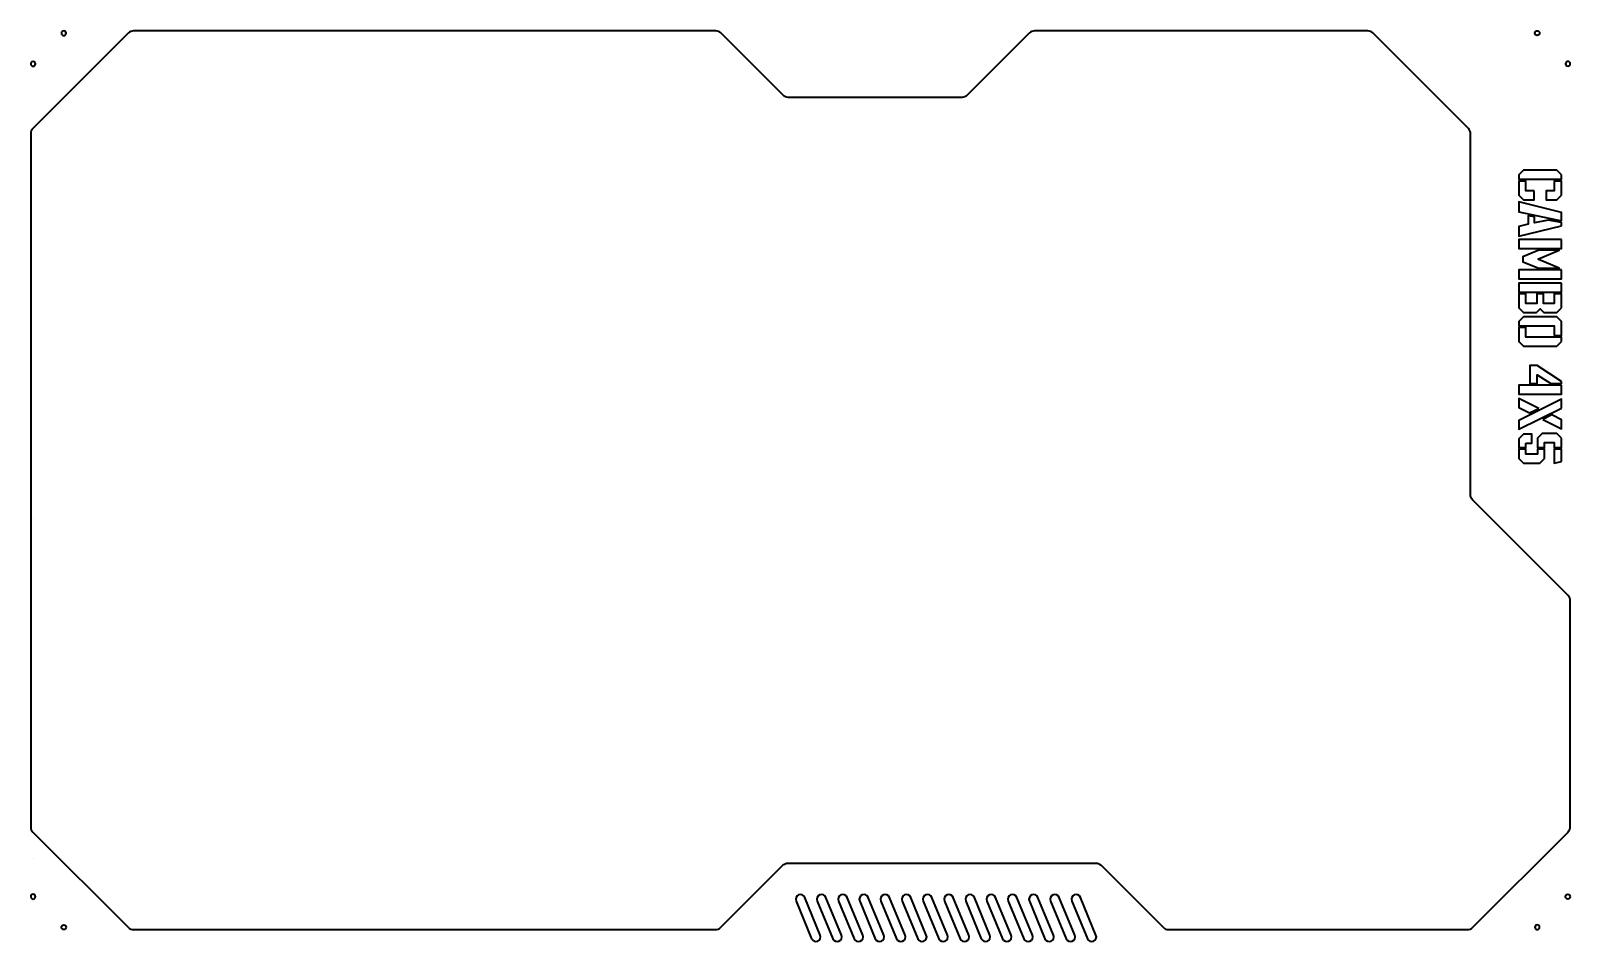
# Model space of a CAD drawing. Header units: millimetres. Extents: x -1141 to 1109, y -1495 to -734.
# Drawn here: x -695 to -41, y -1140 to -754 of the extents above; entities that cross this region are included whole.
import ezdxf

# ---------------------------------------------------------------- set-up
doc = ezdxf.new("R2010")
doc.units = ezdxf.units.MM
doc.header["$MEASUREMENT"] = 0
doc.layers.add('Layer 1', color=7, linetype='Continuous', lineweight=0)

msp = doc.modelspace()

# ---------------------------------------------------------------- linework, layer by layer
at = {"layer": 'Layer 1', "color": 18, "lineweight": 35, "true_color": 0x010101}
for p, q in [((-693.78, -960.31), (-693.78, -960.31)), ((-693.78, -1104.89), (-693.78, -1104.89))]:
    msp.add_line(p, q, dxfattribs=at)
for centre in [(-55.49, -754.63), (-42.5, -1120.94), (-680.78, -1133.94)]:
    msp.add_circle(centre, 1, dxfattribs=at)
for points, knots in [([(-693.9, -795.09), (-693.9, -795.09), (-653.35, -754.54), (-653.35, -754.54), (-652.79, -753.97), (-652.02, -753.66), (-651.23, -753.66), (-651.23, -753.66), (-404.09, -753.66), (-404.09, -753.66), (-403.3, -753.66), (-402.53, -753.97), (-401.97, -754.54), (-401.97, -754.54), (-375.52, -780.99), (-375.52, -780.99), (-374.96, -781.55), (-374.2, -781.86), (-373.4, -781.86), (-373.4, -781.86), (-299.5, -781.86), (-299.5, -781.86), (-298.71, -781.86), (-297.94, -781.55), (-297.38, -780.99), (-297.38, -780.99), (-270.93, -754.54), (-270.93, -754.54), (-270.37, -753.97), (-269.61, -753.66), (-268.81, -753.66), (-268.81, -753.66), (-127.33, -753.66), (-127.33, -753.66), (-126.54, -753.66), (-125.77, -753.97), (-125.21, -754.54), (-125.21, -754.54), (-84.69, -795.06), (-84.69, -795.06), (-84.12, -795.62), (-83.81, -796.39), (-83.81, -797.18), (-83.81, -797.18), (-83.81, -950.45), (-83.81, -950.45), (-83.81, -951.25), (-83.49, -952.01), (-82.93, -952.57), (-82.93, -952.57), (-42.38, -993.13), (-42.38, -993.13), (-41.81, -993.69), (-41.5, -994.45), (-41.5, -995.25), (-41.5, -995.25), (-41.5, -1091.39), (-41.5, -1091.39), (-41.5, -1092.18), (-41.81, -1092.95), (-42.38, -1093.51), (-42.38, -1093.51), (-82.93, -1134.06), (-82.93, -1134.06), (-83.49, -1134.62), (-84.25, -1134.94), (-85.05, -1134.94), (-85.05, -1134.94), (-212.03, -1134.94), (-212.03, -1134.94), (-212.83, -1134.94), (-213.59, -1134.62), (-214.15, -1134.06), (-214.15, -1134.06), (-240.6, -1107.61), (-240.6, -1107.61), (-241.17, -1107.05), (-241.93, -1106.73), (-242.73, -1106.73), (-242.73, -1106.73), (-317.87, -1106.73), (-317.87, -1106.73), (-317.87, -1106.73), (-373.51, -1106.73), (-373.51, -1106.73), (-374.31, -1106.73), (-375.07, -1107.05), (-375.63, -1107.61), (-375.63, -1107.61), (-402.08, -1134.06), (-402.08, -1134.06), (-402.65, -1134.62), (-403.41, -1134.94), (-404.2, -1134.94), (-404.2, -1134.94), (-651.23, -1134.94), (-651.23, -1134.94), (-652.02, -1134.94), (-652.79, -1134.62), (-653.35, -1134.06), (-653.35, -1134.06), (-693.9, -1093.51), (-693.9, -1093.51), (-694.46, -1092.95), (-694.78, -1092.18), (-694.78, -1091.39), (-694.78, -1091.39), (-694.78, -797.21), (-694.78, -797.21), (-694.78, -796.41), (-694.46, -795.65), (-693.9, -795.09)], [0, 0, 0, 0, 1, 1, 1, 2, 2, 2, 3, 3, 3, 4, 4, 4, 5, 5, 5, 6, 6, 6, 7, 7, 7, 8, 8, 8, 9, 9, 9, 10, 10, 10, 11, 11, 11, 12, 12, 12, 13, 13, 13, 14, 14, 14, 15, 15, 15, 16, 16, 16, 17, 17, 17, 18, 18, 18, 19, 19, 19, 20, 20, 20, 21, 21, 21, 22, 22, 22, 23, 23, 23, 24, 24, 24, 25, 25, 25, 26, 26, 26, 27, 27, 27, 28, 28, 28, 29, 29, 29, 30, 30, 30, 31, 31, 31, 32, 32, 32, 33, 33, 33, 34, 34, 34, 35, 35, 35, 36, 36, 36, 37, 37, 37, 37]), ([(-681.78, -754.66), (-681.78, -754.11), (-681.33, -753.66), (-680.78, -753.66), (-680.23, -753.66), (-679.78, -754.11), (-679.78, -754.66), (-679.78, -755.21), (-680.23, -755.66), (-680.78, -755.66), (-681.33, -755.66), (-681.78, -755.21), (-681.78, -754.66)], [0, 0, 0, 0, 1, 1, 1, 2, 2, 2, 3, 3, 3, 4, 4, 4, 4]), ([(-694.78, -767.66), (-694.78, -767.11), (-694.33, -766.66), (-693.78, -766.66), (-693.23, -766.66), (-692.78, -767.11), (-692.78, -767.66), (-692.78, -768.21), (-693.23, -768.66), (-693.78, -768.66), (-694.33, -768.66), (-694.78, -768.21), (-694.78, -767.66)], [0, 0, 0, 0, 1, 1, 1, 2, 2, 2, 3, 3, 3, 4, 4, 4, 4]), ([(-42.49, -766.63), (-41.93, -766.63), (-41.49, -767.08), (-41.49, -767.63), (-41.49, -768.18), (-41.93, -768.63), (-42.49, -768.63), (-43.04, -768.63), (-43.49, -768.18), (-43.49, -767.63), (-43.49, -767.08), (-43.04, -766.63), (-42.49, -766.63)], [0, 0, 0, 0, 1, 1, 1, 2, 2, 2, 3, 3, 3, 4, 4, 4, 4]), ([(-45.19, -814.77), (-45.19, -814.77), (-45.19, -816.6), (-45.19, -816.6), (-45.19, -816.6), (-63.3, -816.6), (-63.3, -816.6), (-63.3, -816.6), (-63.3, -814.77), (-63.3, -814.77), (-63.3, -814.77), (-61.3, -812.79), (-61.3, -812.79), (-61.3, -812.79), (-47.17, -812.79), (-47.17, -812.79), (-47.17, -812.79), (-45.19, -814.77), (-45.19, -814.77)], [0, 0, 0, 0, 1, 1, 1, 2, 2, 2, 3, 3, 3, 4, 4, 4, 5, 5, 5, 6, 6, 6, 6]), ([(-56.75, -821.5), (-56.75, -821.5), (-56.75, -825.31), (-56.75, -825.31), (-56.75, -825.31), (-61.3, -825.31), (-61.3, -825.31), (-61.3, -825.31), (-63.3, -823.3), (-63.3, -823.3), (-63.3, -823.3), (-63.3, -817.36), (-63.3, -817.36), (-63.3, -817.36), (-60.26, -817.36), (-60.26, -817.36), (-60.26, -817.36), (-60.26, -821.5), (-60.26, -821.5), (-60.26, -821.5), (-56.75, -821.5), (-56.75, -821.5)], [0, 0, 0, 0, 1, 1, 1, 2, 2, 2, 3, 3, 3, 4, 4, 4, 5, 5, 5, 6, 6, 6, 7, 7, 7, 7]), ([(-45.19, -823.3), (-45.19, -823.3), (-47.17, -825.31), (-47.17, -825.31), (-47.17, -825.31), (-51.72, -825.31), (-51.72, -825.31), (-51.72, -825.31), (-51.72, -821.5), (-51.72, -821.5), (-51.72, -821.5), (-48.24, -821.5), (-48.24, -821.5), (-48.24, -821.5), (-48.24, -817.36), (-48.24, -817.36), (-48.24, -817.36), (-45.19, -817.36), (-45.19, -817.36), (-45.19, -817.36), (-45.19, -823.3), (-45.19, -823.3)], [0, 0, 0, 0, 1, 1, 1, 2, 2, 2, 3, 3, 3, 4, 4, 4, 5, 5, 5, 6, 6, 6, 7, 7, 7, 7]), ([(-45.19, -834.23), (-45.19, -834.23), (-63.3, -830.39), (-63.3, -830.39), (-63.3, -830.39), (-63.3, -826.2), (-63.3, -826.2), (-63.3, -826.2), (-45.19, -830.67), (-45.19, -830.67), (-45.19, -830.67), (-45.19, -834.23), (-45.19, -834.23)], [0, 0, 0, 0, 1, 1, 1, 2, 2, 2, 3, 3, 3, 4, 4, 4, 4]), ([(-45.19, -836.33), (-45.19, -836.33), (-63.3, -840.78), (-63.3, -840.78), (-63.3, -840.78), (-63.3, -836.59), (-63.3, -836.59), (-63.3, -836.59), (-59.27, -835.72), (-59.27, -835.72), (-59.27, -835.72), (-59.27, -832.07), (-59.27, -832.07), (-59.27, -832.07), (-56.6, -832.6), (-56.6, -832.6), (-56.6, -832.6), (-56.6, -835.14), (-56.6, -835.14), (-56.6, -835.14), (-50.78, -833.9), (-50.78, -833.9), (-50.78, -833.9), (-45.19, -834.99), (-45.19, -834.99), (-45.19, -834.99), (-45.19, -836.33), (-45.19, -836.33)], [0, 0, 0, 0, 1, 1, 1, 2, 2, 2, 3, 3, 3, 4, 4, 4, 5, 5, 5, 6, 6, 6, 7, 7, 7, 8, 8, 8, 9, 9, 9, 9]), ([(-45.19, -842.18), (-45.19, -842.18), (-45.19, -845.99), (-45.19, -845.99), (-45.19, -845.99), (-63.3, -845.99), (-63.3, -845.99), (-63.3, -845.99), (-63.3, -842.18), (-63.3, -842.18), (-63.3, -842.18), (-45.19, -842.18), (-45.19, -842.18)], [0, 0, 0, 0, 1, 1, 1, 2, 2, 2, 3, 3, 3, 4, 4, 4, 4]), ([(-55.18, -850.53), (-55.18, -850.53), (-46.11, -854.29), (-46.11, -854.29), (-46.11, -854.29), (-54.79, -854.29), (-54.79, -854.29), (-54.79, -854.29), (-61.65, -851.57), (-61.65, -851.57), (-61.65, -851.57), (-61.65, -849.47), (-61.65, -849.47), (-61.65, -849.47), (-54.79, -846.75), (-54.79, -846.75), (-54.79, -846.75), (-46.11, -846.75), (-46.11, -846.75), (-46.11, -846.75), (-55.18, -850.53), (-55.18, -850.53)], [0, 0, 0, 0, 1, 1, 1, 2, 2, 2, 3, 3, 3, 4, 4, 4, 5, 5, 5, 6, 6, 6, 7, 7, 7, 7]), ([(-45.19, -855.05), (-45.19, -855.05), (-45.19, -858.86), (-45.19, -858.86), (-45.19, -858.86), (-63.3, -858.86), (-63.3, -858.86), (-63.3, -858.86), (-63.3, -855.05), (-63.3, -855.05), (-63.3, -855.05), (-45.19, -855.05), (-45.19, -855.05)], [0, 0, 0, 0, 1, 1, 1, 2, 2, 2, 3, 3, 3, 4, 4, 4, 4]), ([(-45.19, -860.64), (-45.19, -860.64), (-45.19, -864.45), (-45.19, -864.45), (-45.19, -864.45), (-63.3, -864.45), (-63.3, -864.45), (-63.3, -864.45), (-63.3, -860.64), (-63.3, -860.64), (-63.3, -860.64), (-45.19, -860.64), (-45.19, -860.64)], [0, 0, 0, 0, 1, 1, 1, 2, 2, 2, 3, 3, 3, 4, 4, 4, 4]), ([(-45.19, -871.18), (-45.19, -871.18), (-47.17, -873.16), (-47.17, -873.16), (-47.17, -873.16), (-52.61, -873.16), (-52.61, -873.16), (-52.61, -873.16), (-54.24, -871.56), (-54.24, -871.56), (-54.24, -871.56), (-55.86, -873.16), (-55.86, -873.16), (-55.86, -873.16), (-61.3, -873.16), (-61.3, -873.16), (-61.3, -873.16), (-63.3, -871.18), (-63.3, -871.18), (-63.3, -871.18), (-63.3, -865.21), (-63.3, -865.21), (-63.3, -865.21), (-60.26, -865.21), (-60.26, -865.21), (-60.26, -865.21), (-60.26, -869.35), (-60.26, -869.35), (-60.26, -869.35), (-55.71, -869.35), (-55.71, -869.35), (-55.71, -869.35), (-55.71, -865.21), (-55.71, -865.21), (-55.71, -865.21), (-52.79, -865.21), (-52.79, -865.21), (-52.79, -865.21), (-52.79, -869.35), (-52.79, -869.35), (-52.79, -869.35), (-48.24, -869.35), (-48.24, -869.35), (-48.24, -869.35), (-48.24, -865.21), (-48.24, -865.21), (-48.24, -865.21), (-45.19, -865.21), (-45.19, -865.21), (-45.19, -865.21), (-45.19, -871.18), (-45.19, -871.18)], [0, 0, 0, 0, 1, 1, 1, 2, 2, 2, 3, 3, 3, 4, 4, 4, 5, 5, 5, 6, 6, 6, 7, 7, 7, 8, 8, 8, 9, 9, 9, 10, 10, 10, 11, 11, 11, 12, 12, 12, 13, 13, 13, 14, 14, 14, 15, 15, 15, 16, 16, 16, 17, 17, 17, 17]), ([(-48.24, -882.89), (-48.24, -882.89), (-48.24, -878.75), (-48.24, -878.75), (-48.24, -878.75), (-63.3, -878.75), (-63.3, -878.75), (-63.3, -878.75), (-63.3, -876.92), (-63.3, -876.92), (-63.3, -876.92), (-61.3, -874.94), (-61.3, -874.94), (-61.3, -874.94), (-47.17, -874.94), (-47.17, -874.94), (-47.17, -874.94), (-45.19, -876.92), (-45.19, -876.92), (-45.19, -876.92), (-45.19, -882.89), (-45.19, -882.89), (-45.19, -882.89), (-48.24, -882.89), (-48.24, -882.89)], [0, 0, 0, 0, 1, 1, 1, 2, 2, 2, 3, 3, 3, 4, 4, 4, 5, 5, 5, 6, 6, 6, 7, 7, 7, 8, 8, 8, 8]), ([(-45.19, -885.46), (-45.19, -885.46), (-47.17, -887.46), (-47.17, -887.46), (-47.17, -887.46), (-61.3, -887.46), (-61.3, -887.46), (-61.3, -887.46), (-63.3, -885.46), (-63.3, -885.46), (-63.3, -885.46), (-63.3, -879.51), (-63.3, -879.51), (-63.3, -879.51), (-60.26, -879.51), (-60.26, -879.51), (-60.26, -879.51), (-60.26, -883.65), (-60.26, -883.65), (-60.26, -883.65), (-45.19, -883.65), (-45.19, -883.65), (-45.19, -883.65), (-45.19, -885.46), (-45.19, -885.46)], [0, 0, 0, 0, 1, 1, 1, 2, 2, 2, 3, 3, 3, 4, 4, 4, 5, 5, 5, 6, 6, 6, 7, 7, 7, 8, 8, 8, 8]), ([(-45.19, -902.37), (-45.19, -902.37), (-45.19, -903.26), (-45.19, -903.26), (-45.19, -903.26), (-49.72, -903.26), (-49.72, -903.26), (-49.72, -903.26), (-55.53, -899.53), (-55.53, -899.53), (-55.53, -899.53), (-55.53, -903.26), (-55.53, -903.26), (-55.53, -903.26), (-58.58, -903.26), (-58.58, -903.26), (-58.58, -903.26), (-58.58, -895.59), (-58.58, -895.59), (-58.58, -895.59), (-55.53, -895.59), (-55.53, -895.59), (-55.53, -895.59), (-45.19, -902.37), (-45.19, -902.37)], [0, 0, 0, 0, 1, 1, 1, 2, 2, 2, 3, 3, 3, 4, 4, 4, 5, 5, 5, 6, 6, 6, 7, 7, 7, 8, 8, 8, 8]), ([(-45.19, -904.02), (-45.19, -904.02), (-45.19, -907.83), (-45.19, -907.83), (-45.19, -907.83), (-63.3, -907.83), (-63.3, -907.83), (-63.3, -907.83), (-63.3, -904.02), (-63.3, -904.02), (-63.3, -904.02), (-45.19, -904.02), (-45.19, -904.02)], [0, 0, 0, 0, 1, 1, 1, 2, 2, 2, 3, 3, 3, 4, 4, 4, 4]), ([(-54.85, -913.83), (-54.85, -913.83), (-58.71, -915.73), (-58.71, -915.73), (-58.71, -915.73), (-63.3, -913.42), (-63.3, -913.42), (-63.3, -913.42), (-63.3, -909.61), (-63.3, -909.61), (-63.3, -909.61), (-54.85, -913.83), (-54.85, -913.83)], [0, 0, 0, 0, 1, 1, 1, 2, 2, 2, 3, 3, 3, 4, 4, 4, 4]), ([(-45.19, -913.68), (-45.19, -913.68), (-63.3, -922.69), (-63.3, -922.69), (-63.3, -922.69), (-63.3, -918.88), (-63.3, -918.88), (-63.3, -918.88), (-45.19, -909.87), (-45.19, -909.87), (-45.19, -909.87), (-45.19, -913.68), (-45.19, -913.68)], [0, 0, 0, 0, 1, 1, 1, 2, 2, 2, 3, 3, 3, 4, 4, 4, 4]), ([(-53.12, -918.48), (-53.12, -918.48), (-49.28, -916.57), (-49.28, -916.57), (-49.28, -916.57), (-45.19, -918.63), (-45.19, -918.63), (-45.19, -918.63), (-45.19, -922.44), (-45.19, -922.44), (-45.19, -922.44), (-53.12, -918.48), (-53.12, -918.48)], [0, 0, 0, 0, 1, 1, 1, 2, 2, 2, 3, 3, 3, 4, 4, 4, 4]), ([(-60.26, -928.56), (-60.26, -928.56), (-60.26, -930.36), (-60.26, -930.36), (-60.26, -930.36), (-63.3, -930.36), (-63.3, -930.36), (-63.3, -930.36), (-63.3, -926.73), (-63.3, -926.73), (-63.3, -926.73), (-61.3, -924.72), (-61.3, -924.72), (-61.3, -924.72), (-57.77, -924.72), (-57.77, -924.72), (-57.77, -924.72), (-57.77, -928.56), (-57.77, -928.56), (-57.77, -928.56), (-60.26, -928.56), (-60.26, -928.56)], [0, 0, 0, 0, 1, 1, 1, 2, 2, 2, 3, 3, 3, 4, 4, 4, 5, 5, 5, 6, 6, 6, 7, 7, 7, 7]), ([(-45.19, -926.48), (-45.19, -926.48), (-45.19, -930.36), (-45.19, -930.36), (-45.19, -930.36), (-48.24, -930.36), (-48.24, -930.36), (-48.24, -930.36), (-48.24, -928.31), (-48.24, -928.31), (-48.24, -928.31), (-52.33, -928.31), (-52.33, -928.31), (-52.33, -928.31), (-52.33, -930.36), (-52.33, -930.36), (-52.33, -930.36), (-55.38, -930.36), (-55.38, -930.36), (-55.38, -930.36), (-55.38, -926.48), (-55.38, -926.48), (-55.38, -926.48), (-53.37, -924.47), (-53.37, -924.47), (-53.37, -924.47), (-47.17, -924.47), (-47.17, -924.47), (-47.17, -924.47), (-45.19, -926.48), (-45.19, -926.48)], [0, 0, 0, 0, 1, 1, 1, 2, 2, 2, 3, 3, 3, 4, 4, 4, 5, 5, 5, 6, 6, 6, 7, 7, 7, 8, 8, 8, 9, 9, 9, 10, 10, 10, 10]), ([(-52.33, -935.01), (-52.33, -935.01), (-54.34, -937.02), (-54.34, -937.02), (-54.34, -937.02), (-61.3, -937.02), (-61.3, -937.02), (-61.3, -937.02), (-63.3, -935.01), (-63.3, -935.01), (-63.3, -935.01), (-63.3, -931.13), (-63.3, -931.13), (-63.3, -931.13), (-60.26, -931.13), (-60.26, -931.13), (-60.26, -931.13), (-60.26, -933.21), (-60.26, -933.21), (-60.26, -933.21), (-55.38, -933.21), (-55.38, -933.21), (-55.38, -933.21), (-55.38, -931.13), (-55.38, -931.13), (-55.38, -931.13), (-52.33, -931.13), (-52.33, -931.13), (-52.33, -931.13), (-52.33, -935.01), (-52.33, -935.01)], [0, 0, 0, 0, 1, 1, 1, 2, 2, 2, 3, 3, 3, 4, 4, 4, 5, 5, 5, 6, 6, 6, 7, 7, 7, 8, 8, 8, 9, 9, 9, 10, 10, 10, 10]), ([(-45.19, -936.31), (-45.19, -936.31), (-48.24, -937.02), (-48.24, -937.02), (-48.24, -937.02), (-48.24, -931.13), (-48.24, -931.13), (-48.24, -931.13), (-45.19, -931.13), (-45.19, -931.13), (-45.19, -931.13), (-45.19, -936.31), (-45.19, -936.31)], [0, 0, 0, 0, 1, 1, 1, 2, 2, 2, 3, 3, 3, 4, 4, 4, 4]), ([(-693.78, -1121.94), (-694.33, -1121.94), (-694.78, -1121.49), (-694.78, -1120.94), (-694.78, -1120.39), (-694.33, -1119.94), (-693.78, -1119.94), (-693.23, -1119.94), (-692.78, -1120.39), (-692.78, -1120.94), (-692.78, -1121.49), (-693.23, -1121.94), (-693.78, -1121.94)], [0, 0, 0, 0, 1, 1, 1, 2, 2, 2, 3, 3, 3, 4, 4, 4, 4]), ([(-360.81, -1139.84), (-360.81, -1139.84), (-360.81, -1139.84), (-360.81, -1139.84), (-361.82, -1140.26), (-362.98, -1139.78), (-363.4, -1138.77), (-363.4, -1138.77), (-370.02, -1122.79), (-370.02, -1122.79), (-370.44, -1121.78), (-369.96, -1120.62), (-368.95, -1120.2), (-368.95, -1120.2), (-368.95, -1120.2), (-368.95, -1120.2), (-367.93, -1119.78), (-366.78, -1120.26), (-366.36, -1121.27), (-366.36, -1121.27), (-359.74, -1137.25), (-359.74, -1137.25), (-359.32, -1138.26), (-359.8, -1139.42), (-360.81, -1139.84)], [0, 0, 0, 0, 1, 1, 1, 2, 2, 2, 3, 3, 3, 4, 4, 4, 5, 5, 5, 6, 6, 6, 7, 7, 7, 8, 8, 8, 8]), ([(-351.81, -1139.84), (-351.81, -1139.84), (-351.81, -1139.84), (-351.81, -1139.84), (-352.82, -1140.26), (-353.98, -1139.78), (-354.4, -1138.77), (-354.4, -1138.77), (-361.02, -1122.79), (-361.02, -1122.79), (-361.44, -1121.78), (-360.96, -1120.62), (-359.95, -1120.2), (-359.95, -1120.2), (-359.95, -1120.2), (-359.95, -1120.2), (-358.93, -1119.78), (-357.78, -1120.26), (-357.36, -1121.27), (-357.36, -1121.27), (-350.74, -1137.25), (-350.74, -1137.25), (-350.32, -1138.26), (-350.8, -1139.42), (-351.81, -1139.84)], [0, 0, 0, 0, 1, 1, 1, 2, 2, 2, 3, 3, 3, 4, 4, 4, 5, 5, 5, 6, 6, 6, 7, 7, 7, 8, 8, 8, 8]), ([(-342.81, -1139.84), (-342.81, -1139.84), (-342.81, -1139.84), (-342.81, -1139.84), (-343.82, -1140.26), (-344.98, -1139.78), (-345.4, -1138.77), (-345.4, -1138.77), (-352.02, -1122.79), (-352.02, -1122.79), (-352.44, -1121.78), (-351.96, -1120.62), (-350.95, -1120.2), (-350.95, -1120.2), (-350.95, -1120.2), (-350.95, -1120.2), (-349.93, -1119.78), (-348.78, -1120.26), (-348.36, -1121.27), (-348.36, -1121.27), (-341.74, -1137.25), (-341.74, -1137.25), (-341.32, -1138.26), (-341.8, -1139.42), (-342.81, -1139.84)], [0, 0, 0, 0, 1, 1, 1, 2, 2, 2, 3, 3, 3, 4, 4, 4, 5, 5, 5, 6, 6, 6, 7, 7, 7, 8, 8, 8, 8]), ([(-333.81, -1139.84), (-333.81, -1139.84), (-333.81, -1139.84), (-333.81, -1139.84), (-334.82, -1140.26), (-335.98, -1139.78), (-336.4, -1138.77), (-336.4, -1138.77), (-343.02, -1122.79), (-343.02, -1122.79), (-343.44, -1121.78), (-342.96, -1120.62), (-341.95, -1120.2), (-341.95, -1120.2), (-341.95, -1120.2), (-341.95, -1120.2), (-340.93, -1119.78), (-339.78, -1120.26), (-339.36, -1121.27), (-339.36, -1121.27), (-332.74, -1137.25), (-332.74, -1137.25), (-332.32, -1138.26), (-332.8, -1139.42), (-333.81, -1139.84)], [0, 0, 0, 0, 1, 1, 1, 2, 2, 2, 3, 3, 3, 4, 4, 4, 5, 5, 5, 6, 6, 6, 7, 7, 7, 8, 8, 8, 8]), ([(-324.81, -1139.84), (-324.81, -1139.84), (-324.81, -1139.84), (-324.81, -1139.84), (-325.82, -1140.26), (-326.98, -1139.78), (-327.4, -1138.77), (-327.4, -1138.77), (-334.02, -1122.79), (-334.02, -1122.79), (-334.44, -1121.78), (-333.96, -1120.62), (-332.95, -1120.2), (-332.95, -1120.2), (-332.95, -1120.2), (-332.95, -1120.2), (-331.93, -1119.78), (-330.78, -1120.26), (-330.36, -1121.27), (-330.36, -1121.27), (-323.74, -1137.25), (-323.74, -1137.25), (-323.32, -1138.26), (-323.8, -1139.42), (-324.81, -1139.84)], [0, 0, 0, 0, 1, 1, 1, 2, 2, 2, 3, 3, 3, 4, 4, 4, 5, 5, 5, 6, 6, 6, 7, 7, 7, 8, 8, 8, 8]), ([(-315.81, -1139.84), (-315.81, -1139.84), (-315.81, -1139.84), (-315.81, -1139.84), (-316.82, -1140.26), (-317.98, -1139.78), (-318.4, -1138.77), (-318.4, -1138.77), (-325.02, -1122.79), (-325.02, -1122.79), (-325.44, -1121.78), (-324.96, -1120.62), (-323.95, -1120.2), (-323.95, -1120.2), (-323.95, -1120.2), (-323.95, -1120.2), (-322.93, -1119.78), (-321.78, -1120.26), (-321.36, -1121.27), (-321.36, -1121.27), (-314.74, -1137.25), (-314.74, -1137.25), (-314.32, -1138.26), (-314.8, -1139.42), (-315.81, -1139.84)], [0, 0, 0, 0, 1, 1, 1, 2, 2, 2, 3, 3, 3, 4, 4, 4, 5, 5, 5, 6, 6, 6, 7, 7, 7, 8, 8, 8, 8]), ([(-306.81, -1139.84), (-306.81, -1139.84), (-306.81, -1139.84), (-306.81, -1139.84), (-307.82, -1140.26), (-308.98, -1139.78), (-309.4, -1138.77), (-309.4, -1138.77), (-316.02, -1122.79), (-316.02, -1122.79), (-316.44, -1121.78), (-315.96, -1120.62), (-314.95, -1120.2), (-314.95, -1120.2), (-314.95, -1120.2), (-314.95, -1120.2), (-313.93, -1119.78), (-312.78, -1120.26), (-312.36, -1121.27), (-312.36, -1121.27), (-305.74, -1137.25), (-305.74, -1137.25), (-305.32, -1138.26), (-305.8, -1139.42), (-306.81, -1139.84)], [0, 0, 0, 0, 1, 1, 1, 2, 2, 2, 3, 3, 3, 4, 4, 4, 5, 5, 5, 6, 6, 6, 7, 7, 7, 8, 8, 8, 8]), ([(-297.81, -1139.84), (-297.81, -1139.84), (-297.81, -1139.84), (-297.81, -1139.84), (-298.82, -1140.26), (-299.98, -1139.78), (-300.4, -1138.77), (-300.4, -1138.77), (-307.02, -1122.79), (-307.02, -1122.79), (-307.44, -1121.78), (-306.96, -1120.62), (-305.95, -1120.2), (-305.95, -1120.2), (-305.95, -1120.2), (-305.95, -1120.2), (-304.93, -1119.78), (-303.78, -1120.26), (-303.36, -1121.27), (-303.36, -1121.27), (-296.74, -1137.25), (-296.74, -1137.25), (-296.32, -1138.26), (-296.8, -1139.42), (-297.81, -1139.84)], [0, 0, 0, 0, 1, 1, 1, 2, 2, 2, 3, 3, 3, 4, 4, 4, 5, 5, 5, 6, 6, 6, 7, 7, 7, 8, 8, 8, 8]), ([(-288.81, -1139.84), (-288.81, -1139.84), (-288.81, -1139.84), (-288.81, -1139.84), (-289.82, -1140.26), (-290.98, -1139.78), (-291.4, -1138.77), (-291.4, -1138.77), (-298.02, -1122.79), (-298.02, -1122.79), (-298.44, -1121.78), (-297.96, -1120.62), (-296.95, -1120.2), (-296.95, -1120.2), (-296.95, -1120.2), (-296.95, -1120.2), (-295.93, -1119.78), (-294.78, -1120.26), (-294.36, -1121.27), (-294.36, -1121.27), (-287.74, -1137.25), (-287.74, -1137.25), (-287.32, -1138.26), (-287.8, -1139.42), (-288.81, -1139.84)], [0, 0, 0, 0, 1, 1, 1, 2, 2, 2, 3, 3, 3, 4, 4, 4, 5, 5, 5, 6, 6, 6, 7, 7, 7, 8, 8, 8, 8]), ([(-279.81, -1139.84), (-279.81, -1139.84), (-279.81, -1139.84), (-279.81, -1139.84), (-280.82, -1140.26), (-281.98, -1139.78), (-282.4, -1138.77), (-282.4, -1138.77), (-289.02, -1122.79), (-289.02, -1122.79), (-289.44, -1121.78), (-288.96, -1120.62), (-287.95, -1120.2), (-287.95, -1120.2), (-287.95, -1120.2), (-287.95, -1120.2), (-286.93, -1119.78), (-285.78, -1120.26), (-285.36, -1121.27), (-285.36, -1121.27), (-278.74, -1137.25), (-278.74, -1137.25), (-278.32, -1138.26), (-278.8, -1139.42), (-279.81, -1139.84)], [0, 0, 0, 0, 1, 1, 1, 2, 2, 2, 3, 3, 3, 4, 4, 4, 5, 5, 5, 6, 6, 6, 7, 7, 7, 8, 8, 8, 8]), ([(-270.81, -1139.84), (-270.81, -1139.84), (-270.81, -1139.84), (-270.81, -1139.84), (-271.82, -1140.26), (-272.98, -1139.78), (-273.4, -1138.77), (-273.4, -1138.77), (-280.02, -1122.79), (-280.02, -1122.79), (-280.44, -1121.78), (-279.96, -1120.62), (-278.95, -1120.2), (-278.95, -1120.2), (-278.95, -1120.2), (-278.95, -1120.2), (-277.93, -1119.78), (-276.78, -1120.26), (-276.36, -1121.27), (-276.36, -1121.27), (-269.74, -1137.25), (-269.74, -1137.25), (-269.32, -1138.26), (-269.8, -1139.42), (-270.81, -1139.84)], [0, 0, 0, 0, 1, 1, 1, 2, 2, 2, 3, 3, 3, 4, 4, 4, 5, 5, 5, 6, 6, 6, 7, 7, 7, 8, 8, 8, 8]), ([(-261.81, -1139.84), (-261.81, -1139.84), (-261.81, -1139.84), (-261.81, -1139.84), (-262.82, -1140.26), (-263.98, -1139.78), (-264.4, -1138.77), (-264.4, -1138.77), (-271.02, -1122.79), (-271.02, -1122.79), (-271.44, -1121.78), (-270.96, -1120.62), (-269.95, -1120.2), (-269.95, -1120.2), (-269.95, -1120.2), (-269.95, -1120.2), (-268.93, -1119.78), (-267.78, -1120.26), (-267.36, -1121.27), (-267.36, -1121.27), (-260.74, -1137.25), (-260.74, -1137.25), (-260.32, -1138.26), (-260.8, -1139.42), (-261.81, -1139.84)], [0, 0, 0, 0, 1, 1, 1, 2, 2, 2, 3, 3, 3, 4, 4, 4, 5, 5, 5, 6, 6, 6, 7, 7, 7, 8, 8, 8, 8]), ([(-252.81, -1139.84), (-252.81, -1139.84), (-252.81, -1139.84), (-252.81, -1139.84), (-253.82, -1140.26), (-254.98, -1139.78), (-255.4, -1138.77), (-255.4, -1138.77), (-262.02, -1122.79), (-262.02, -1122.79), (-262.44, -1121.78), (-261.96, -1120.62), (-260.95, -1120.2), (-260.95, -1120.2), (-260.95, -1120.2), (-260.95, -1120.2), (-259.93, -1119.78), (-258.78, -1120.26), (-258.36, -1121.27), (-258.36, -1121.27), (-251.74, -1137.25), (-251.74, -1137.25), (-251.32, -1138.26), (-251.8, -1139.42), (-252.81, -1139.84)], [0, 0, 0, 0, 1, 1, 1, 2, 2, 2, 3, 3, 3, 4, 4, 4, 5, 5, 5, 6, 6, 6, 7, 7, 7, 8, 8, 8, 8]), ([(-243.81, -1139.84), (-243.81, -1139.84), (-243.81, -1139.84), (-243.81, -1139.84), (-244.82, -1140.26), (-245.98, -1139.78), (-246.4, -1138.77), (-246.4, -1138.77), (-253.02, -1122.79), (-253.02, -1122.79), (-253.44, -1121.78), (-252.96, -1120.62), (-251.95, -1120.2), (-251.95, -1120.2), (-251.95, -1120.2), (-251.95, -1120.2), (-250.93, -1119.78), (-249.78, -1120.26), (-249.36, -1121.27), (-249.36, -1121.27), (-242.74, -1137.25), (-242.74, -1137.25), (-242.32, -1138.26), (-242.8, -1139.42), (-243.81, -1139.84)], [0, 0, 0, 0, 1, 1, 1, 2, 2, 2, 3, 3, 3, 4, 4, 4, 5, 5, 5, 6, 6, 6, 7, 7, 7, 8, 8, 8, 8]), ([(-54.5, -1133.94), (-54.5, -1134.49), (-54.95, -1134.94), (-55.5, -1134.94), (-56.05, -1134.94), (-56.5, -1134.49), (-56.5, -1133.94), (-56.5, -1133.39), (-56.05, -1132.94), (-55.5, -1132.94), (-54.95, -1132.94), (-54.5, -1133.39), (-54.5, -1133.94)], [0, 0, 0, 0, 1, 1, 1, 2, 2, 2, 3, 3, 3, 4, 4, 4, 4])]:
    msp.add_open_spline(points, degree=3, knots=knots, dxfattribs=at)

doc.saveas('drawing.dxf')
